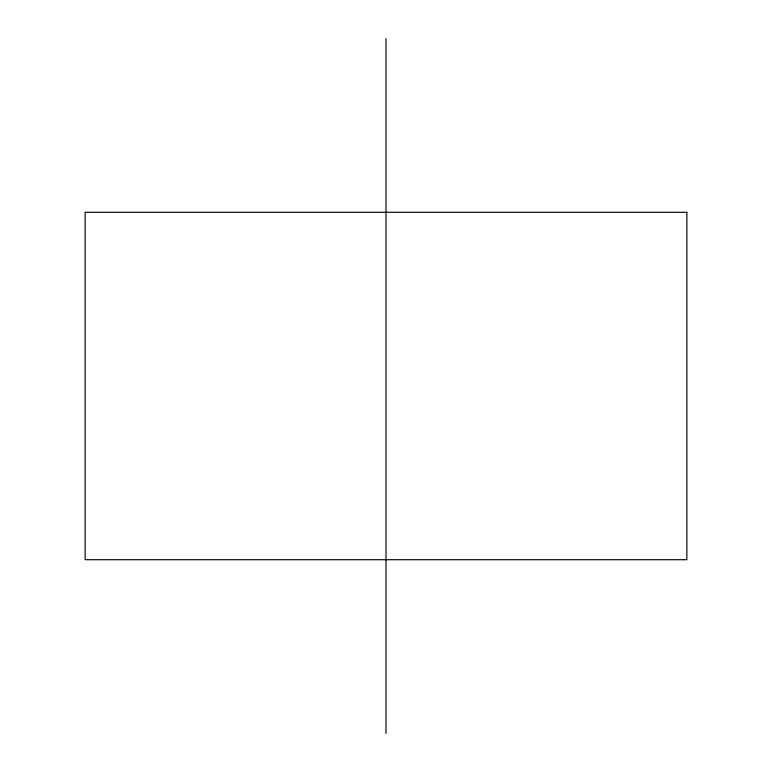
<?xml version="1.0" encoding="UTF-8"?>
<svg xmlns="http://www.w3.org/2000/svg" width="772" height="772" viewBox="0 0 772 772"><rect width="100%" height="100%" fill="white"/><g stroke="black" fill="none" stroke-linecap="round" stroke-linejoin="round"><path stroke-width="1.16" d="M386 38.6L386 733.4M686.858 212.3L85.142 212.3L85.142 559.7L686.858 559.7L686.858 212.3"/></g></svg>
